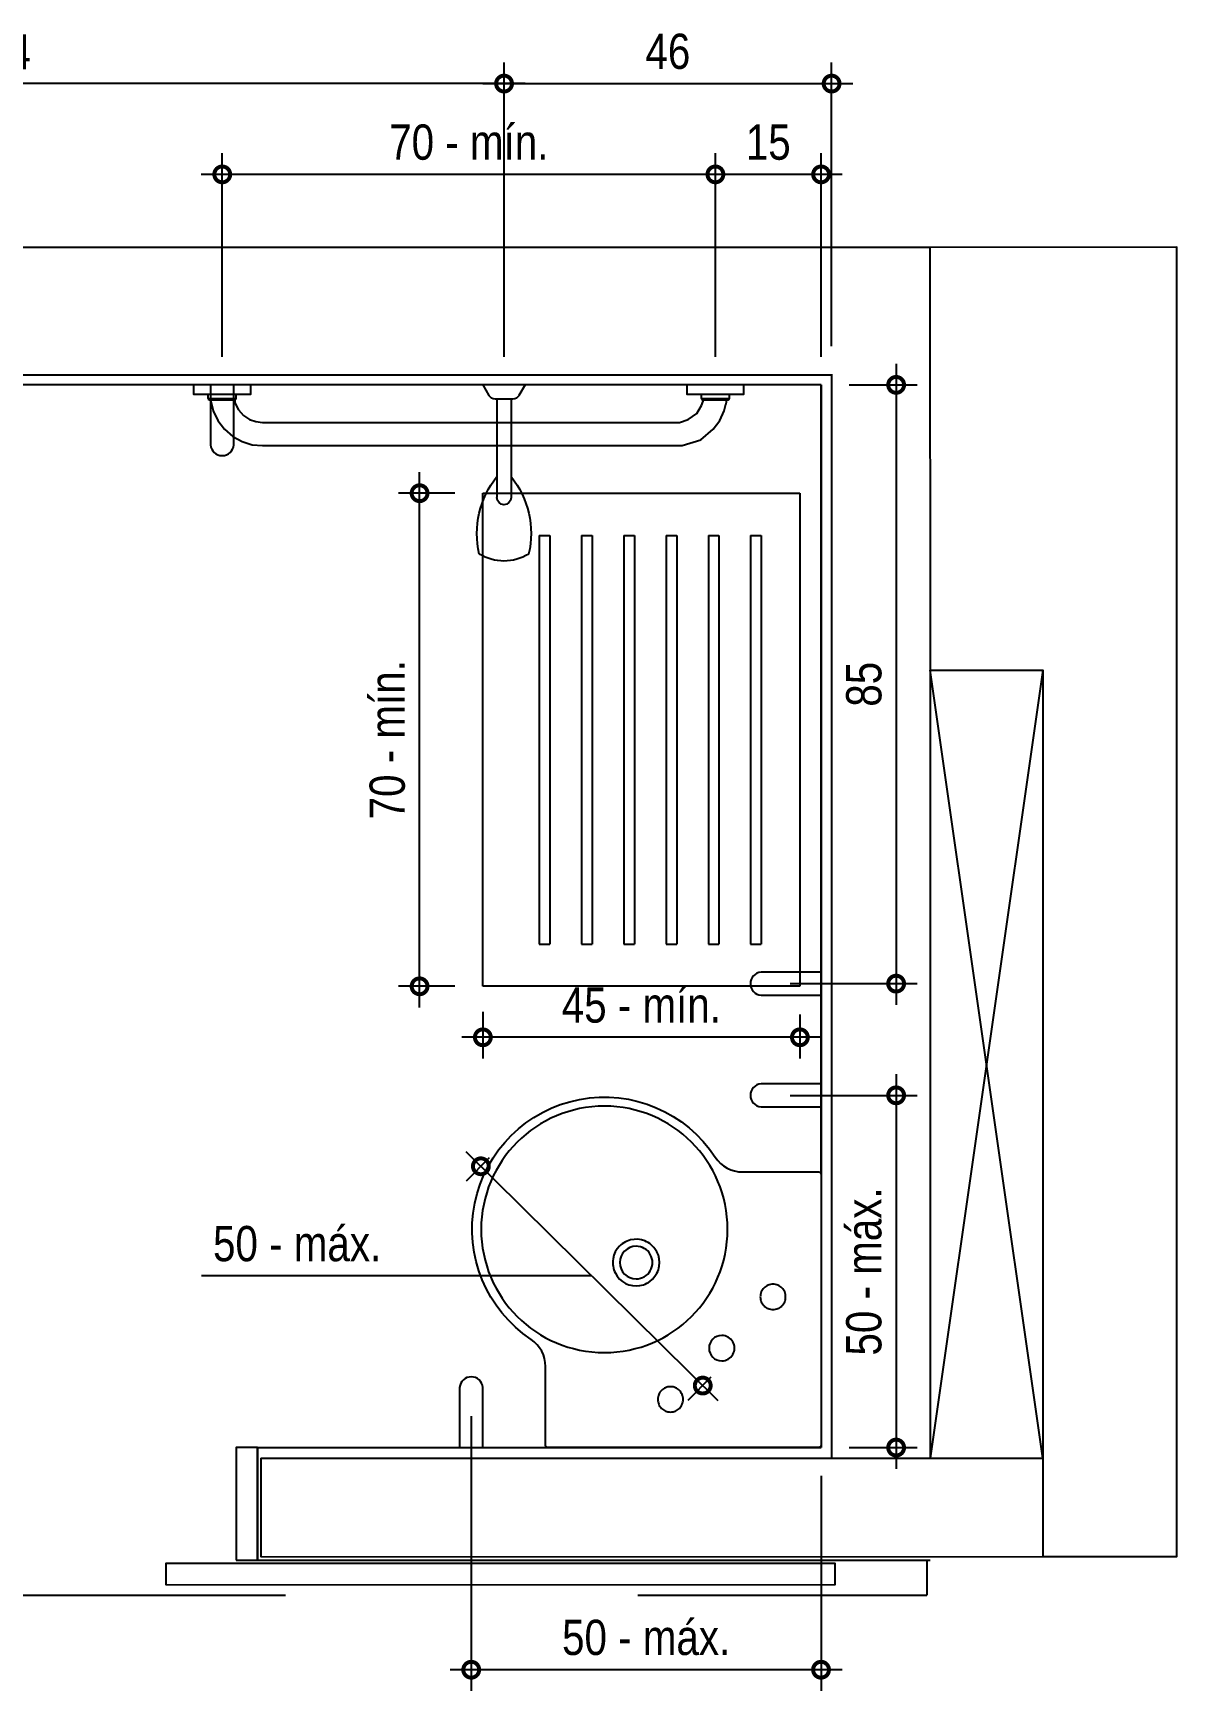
# Model space of a CAD drawing. Header units: metres. Extents: x 3 to 168, y -142 to 28.
# Drawn here: x 99.359 to 100.983, y -80.974 to -78.62 of the extents above; entities that cross this region are included whole.
import ezdxf

# ---------------------------------------------------------------- set-up
doc = ezdxf.new("R2010")
doc.units = ezdxf.units.M
doc.linetypes.add('DASHEDX2', pattern=[1.5, 1, -0.5])
doc.linetypes.add('DASHSPACE', pattern=[30, 12, -18])
for name, color, linetype in [('ARQ-ALV ACAB', 4, 'Continuous'), ('ARQ-ALV OSSO', 5, 'Continuous'), ('ARQ-AUX1', 1, 'Continuous'), ('ARQ-CAX', 1, 'Continuous'), ('ARQ-DIM', 2, 'Continuous'), ('ARQ-HID', 2, 'Continuous'), ('ARQ-PRJ', 7, 'DASHEDX2'), ('ARQ-SIM', 1, 'Continuous')]:
    doc.layers.add(name, color=color, linetype=linetype)
doc.styles.add('Adesa', font='ARIALN.TTF')
doc.dimstyles.new('ADESA 1-0025', dxfattribs={"dimtxt": 0.05, "dimasz": 0.045, "dimexe": 0.03, "dimexo": 0.04, "dimgap": 0.02, "dimtad": 1, "dimtoh": 1, "dimdec": 0, "dimlfac": 100, "dimzin": 4, "dimtxsty": 'Adesa', "dimblk": 'DOTSMALL', "dimcen": 1, "dimdle": 0.03, "dimclrd": 1, "dimclre": 1, "dimclrt": 256, "dimazin": 1, "dimtm": 1e-09, "dimtfac": 1, "dimtdec": 0, "dimtix": 1, "dimtmove": 2, "dimatfit": 0, "dimldrblk": 'DOTSMALL', "dimfxl": 0.8, "dimtvp": 2, "dimtolj": 1, "dimtzin": 0, "dimarcsym": 0})

# ---------------------------------------------------------------- blocks, each defined once
blk = doc.blocks.new('A$C3DDA30F3')
for points in [[(0.03, 0.22), (0, 0.22), (0, 0.21), (0.03, 0.21)], [(0.01, 0.21), (0, 0.21), (0, 0.17), (0.01, 0.17)], [(0.83, 0.205), (1.78, 0.205), (1.78, 0.175), (0.83, 0.175)], [(0, 0.17), (0.03, 0.17), (0.03, 0.01), (0, 0.01)], [(0.93, 0.17), (0.96, 0.17), (0.96, 0.01), (0.93, 0.01)]]:
    blk.add_lwpolyline(points, close=True)
at = {"layer": 'ARQ-PRJ'}
for points in [[(0, 0.22), (1.91, 0.22)], [(1.91, 0.17), (1.91, 0.17), (1.91, 0.22)]]:
    blk.add_lwpolyline(points, dxfattribs=at)
blk = doc.blocks.new('ARQ-CUBA OP2')
for points in [[(0.3901, -0.0022), (0.3901, -0.1139, 0.250875), (0.4107, -0.1524, -1.226887), (0.1493, -0.4111, 0.253672), (0.1104, -0.3901), (0.0022, -0.3901, -0.414214), (-0.0009, -0.387), (-0.0009, -0.0022, -0.414214), (0.0022, 0.0009), (0.387, 0.0009), (0.3878, 0.0008), (0.3886, 0.0005), (0.3892, 0), (0.3897, -0.0007), (0.39, -0.0014)], [(0.14, -0.122, 1), (0.14, -0.1581, 1)], [(0.3066, -0.1338, 1), (0.3066, -0.4836, 1)], [(0.2615, -0.2384, 1), (0.2615, -0.2847, 1)]]:
    blk.add_lwpolyline(points, format="xyb", close=True)
at = {"ltscale": 0.001202}
blk.add_lwpolyline([(0.3901, -0.0024), (0.3901, -0.0022)], dxfattribs=at)
at = {"linetype": 'DASHSPACE'}
for points in [[(0.2128, -0.0493, 1), (0.2128, -0.0853, 1)], [(0.0673, -0.1948, 1), (0.0673, -0.2308, 1)]]:
    blk.add_lwpolyline(points, format="xyb", close=True, dxfattribs=at)
blk.add_lwpolyline([(0.2615, -0.2284), (0.2564, -0.2288), (0.2513, -0.2301), (0.2489, -0.231), (0.2465, -0.2321), (0.2442, -0.2333), (0.242, -0.2348), (0.2381, -0.2381), (0.2348, -0.2421), (0.232, -0.2466), (0.2309, -0.2489), (0.23, -0.2514), (0.2293, -0.2539), (0.2288, -0.2565), (0.2284, -0.2615), (0.2288, -0.2667), (0.23, -0.2718), (0.232, -0.2766), (0.2348, -0.281), (0.2364, -0.2831), (0.2382, -0.285), (0.2401, -0.2868), (0.2421, -0.2884), (0.2443, -0.2898), (0.2466, -0.2911), (0.2491, -0.2922), (0.254, -0.2938), (0.2591, -0.2946), (0.2643, -0.2945), (0.2695, -0.2937), (0.272, -0.293), (0.2745, -0.292), (0.2768, -0.2909), (0.2791, -0.2896), (0.2813, -0.2881), (0.2834, -0.2865), (0.285, -0.285), (0.2883, -0.281), (0.2911, -0.2766), (0.293, -0.2719), (0.2943, -0.2668), (0.2946, -0.2642), (0.2947, -0.2616), (0.2946, -0.259), (0.2943, -0.2564), (0.2938, -0.2538), (0.293, -0.2513), (0.2921, -0.2488), (0.291, -0.2464), (0.2883, -0.2421), (0.285, -0.2381), (0.281, -0.2348), (0.2766, -0.232), (0.2742, -0.2309), (0.2717, -0.23), (0.2692, -0.2293), (0.2666, -0.2288)], close=True)
blk.add_lwpolyline([(-0.0009, -0.387), (-0.0009, -0.6249)])
at = {"layer": 'ARQ-SIM'}
blk.add_lwpolyline([(0.4791, 0.0009), (0.4791, -0.0843, 0.913215), (0.5121, -0.0843), (0.5121, 0.0009)], format="xyb", dxfattribs=at)
blk = doc.blocks.new('ARQ-SAN-DUCHA')
at = {"layer": 'ARQ-HID'}
for p, q in [((0, 0.03), (0.015, 0.0213)), ((0, -0.03), (0, 0.03)), ((0.02, -0.0127), (0.02, 0.0127)), ((0.02, 0.01), (0.16, 0.01)), ((0, -0.03), (0.015, -0.0213)), ((0.02, -0.01), (0.16, -0.01))]:
    blk.add_line(p, q, dxfattribs=at)
for centre, radius, start, end in [((0.2107, -0.0904), 0.1288, 76.8369, 128.7713), ((0.1837, 0), 0.0663, 328.1091, 31.8907), ((0.01, 0.0127), 0.01, 359.9999, 59.9999), ((0.16, 0), 0.01, 269.9999, 89.9999), ((0.01, -0.0127), 0.01, 299.9999, 359.9999), ((0.2107, 0.0904), 0.1288, 231.2284, 283.1628)]:
    blk.add_arc(centre, radius, start, end, dxfattribs=at)
blk = doc.blocks.new('CHUVEIRO ACESSIVEL')
for p, q in [((-0.9, 0.3), (-0.9, 1.25)), ((0, 0.3), (-0.9, 0.3))]:
    blk.add_line(p, q)
at = {"color": 1}
for points in [[(-0.9, 1.1094), (-0.9, 1.1906), (-0.8868, 1.1906), (-0.8868, 1.1094)], [(-0.9, 0.4094), (-0.9, 0.4906), (-0.8868, 0.4906), (-0.8868, 0.4094)]]:
    blk.add_lwpolyline(points, close=True, dxfattribs=at)
for points in [[(-0.8809, 1.17), (-0.8868, 1.17)], [(-0.8809, 1.17), (-0.8809, 1.1302)], [(-0.8809, 1.17), (-0.8799, 1.1698)], [(-0.8799, 1.1698), (-0.8792, 1.169)], [(-0.8792, 1.169), (-0.8789, 1.168)], [(-0.8789, 1.168), (-0.8789, 1.1323)], [(-0.8789, 1.1665), (-0.8632, 1.1627)], [(-0.8632, 1.1627), (-0.8494, 1.1562)], [(-0.8494, 1.1562), (-0.8371, 1.1468)], [(-0.8809, 1.1302), (-0.8868, 1.1302)], [(-0.8799, 1.1305), (-0.8809, 1.1302)], [(-0.8792, 1.1312), (-0.8799, 1.1305)], [(-0.8789, 1.1323), (-0.8792, 1.1312)], [(-0.8789, 1.1327), (-0.8736, 1.1315)], [(-0.8736, 1.1315), (-0.8645, 1.1267)], [(-0.8371, 1.1468), (-0.8269, 1.135)], [(-0.8269, 1.135), (-0.8196, 1.1216)], [(-0.8645, 1.1267), (-0.8568, 1.1197)], [(-0.8568, 1.1197), (-0.8511, 1.1113)], [(-0.8511, 1.1113), (-0.8479, 1.1022)], [(-0.8196, 1.1216), (-0.8152, 1.1075)], [(-0.8152, 1.1075), (-0.8138, 1.093)], [(-0.8468, 1.093), (-0.8468, 0.5007), (-0.8511, 0.4887)], [(-0.8479, 1.1022), (-0.8468, 1.093)], [(-0.8138, 1.093), (-0.8138, 0.4972), (-0.8219, 0.4708), (-0.8371, 0.4532)], [(-0.8511, 0.4887), (-0.8595, 0.4762), (-0.871, 0.4696)], [(-0.8809, 0.4698), (-0.8868, 0.4698)], [(-0.8809, 0.4698), (-0.8809, 0.43)], [(-0.8809, 0.4698), (-0.8799, 0.4695)], [(-0.8799, 0.4695), (-0.8792, 0.4688)], [(-0.8792, 0.4688), (-0.8789, 0.4677)], [(-0.8789, 0.4677), (-0.8789, 0.432)], [(-0.8772, 0.4672), (-0.8789, 0.4669)], [(-0.871, 0.4696), (-0.8772, 0.4672)], [(-0.8371, 0.4532), (-0.8494, 0.4438)], [(-0.8809, 0.43), (-0.8868, 0.43)], [(-0.8799, 0.4302), (-0.8809, 0.43)], [(-0.8792, 0.431), (-0.8799, 0.4302)], [(-0.8789, 0.432), (-0.8792, 0.431)], [(-0.8789, 0.4341), (-0.8729, 0.435)], [(-0.8632, 0.4373), (-0.8729, 0.435)], [(-0.8494, 0.4438), (-0.8632, 0.4373)]]:
    blk.add_lwpolyline(points, dxfattribs=at)
at = {"layer": 'ARQ-PRJ'}
for p, q in [((-0.6863, 0.6999), (-0.6124, 0.6999)), ((-0.6863, 0.6999), (-0.6863, 0.6849)), ((-0.6863, 0.6849), (-0.5965, 0.6849)), ((-0.6124, 0.6999), (-0.1063, 0.6999)), ((-0.5965, 0.6849), (-0.1063, 0.6849)), ((-0.1063, 0.6999), (-0.1063, 0.6849)), ((-0.6863, 0.6399), (-0.1063, 0.6399)), ((-0.6863, 0.6399), (-0.6863, 0.6249)), ((-0.1063, 0.6399), (-0.1063, 0.6249)), ((-0.6863, 0.6249), (-0.1063, 0.6249)), ((-0.6863, 0.5799), (-0.1063, 0.5799)), ((-0.6863, 0.5799), (-0.6863, 0.5649)), ((-0.6863, 0.5649), (-0.1063, 0.5649)), ((-0.1063, 0.5799), (-0.1063, 0.5649)), ((-0.6863, 0.5199), (-0.1063, 0.5199)), ((-0.6863, 0.5199), (-0.6863, 0.5049)), ((-0.1063, 0.5199), (-0.1063, 0.5049)), ((-0.6863, 0.5049), (-0.1063, 0.5049)), ((-0.6863, 0.4599), (-0.1063, 0.4599)), ((-0.6863, 0.4599), (-0.6863, 0.4449)), ((-0.1063, 0.4599), (-0.1063, 0.4449)), ((-0.6863, 0.4449), (-0.1063, 0.4449)), ((-0.6863, 0.3999), (-0.1063, 0.3999)), ((-0.6863, 0.3999), (-0.6863, 0.3849)), ((-0.6863, 0.3849), (-0.1063, 0.3849)), ((-0.1063, 0.3999), (-0.1063, 0.3849))]:
    blk.add_line(p, q, dxfattribs=at)
blk.add_lwpolyline([(-0.63, 0.78), (-0.7463, 0.78), (-0.7463, 0.33), (-0.0463, 0.33), (-0.0463, 0.78), (-0.63, 0.78)], dxfattribs=at)
at = {"layer": 'ARQ-SIM'}
for points in [[(-0.9, 1.1665), (-0.8148, 1.1665, -0.913215), (-0.8148, 1.1335), (-0.9, 1.1335)], [(-0.0665, 0.3), (-0.0665, 0.3852, -0.913215), (-0.0335, 0.3852), (-0.0335, 0.3)]]:
    blk.add_lwpolyline(points, format="xyb", dxfattribs=at)
at = {"layer": 'ARQ-HID', "extrusion": (0, 0, -1), "xscale": -1, "zscale": -1}
blk.add_blockref('ARQ-SAN-DUCHA', (0.9, 0.75), dxfattribs=at)
blk = doc.blocks.new('_DotSmall')
at = {"color": 0, "linetype": 'ByBlock', "const_width": 0.5}
blk.add_lwpolyline([(-0.0625, 0, 1), (0.0625, 0, 1)], format="xyb", close=True, dxfattribs=at)
blk = doc.blocks.new('*D323')
at = {"layer": 'ARQ-DIM', "color": 1, "lineweight": -2, "transparency": 16777216}
for p, q in [((98.589, -79.0348), (98.589, -78.662)), ((100.0276, -79.0797), (100.0276, -78.662)), ((100.0576, -78.692), (98.559, -78.692))]:
    blk.add_line(p, q, dxfattribs=at)
at = {"layer": 'Defpoints', "color": 0, "transparency": 16777216}
for p in [(98.589, -78.692), (98.589, -79.0748, 0), (100.0276, -79.1197)]:
    blk.add_point(p, dxfattribs=at)
at = {"layer": 'ARQ-DIM', "color": 1, "lineweight": -2, "transparency": 16777216, "xscale": 0.045, "yscale": 0.045, "zscale": 0.045, "rotation": 180}
blk.add_blockref('_DotSmall', (98.589, -78.692), dxfattribs=at)
at = {"layer": 'ARQ-DIM', "color": 1, "lineweight": -2, "transparency": 16777216, "xscale": 0.045, "yscale": 0.045, "zscale": 0.045}
blk.add_blockref('_DotSmall', (100.0276, -78.692), dxfattribs=at)
at = {"layer": 'ARQ-DIM', "transparency": 16777216, "insert": (99.3083, -78.6469), "char_height": 0.05, "attachment_point": 5, "style": 'Adesa'}
blk.add_mtext('\\A1;144', dxfattribs=at)
blk = doc.blocks.new('*D324')
at = {"layer": 'ARQ-DIM', "color": 1, "lineweight": -2, "transparency": 16777216}
for p, q in [((100.0276, -79.0797), (100.0276, -78.662)), ((100.4925, -79.0647), (100.4925, -78.662)), ((99.9976, -78.692), (100.5225, -78.692))]:
    blk.add_line(p, q, dxfattribs=at)
at = {"layer": 'Defpoints', "color": 0, "transparency": 16777216}
for p in [(100.4925, -78.692), (100.4925, -79.1047), (100.0276, -79.1197)]:
    blk.add_point(p, dxfattribs=at)
at = {"layer": 'ARQ-DIM', "color": 1, "lineweight": -2, "transparency": 16777216, "xscale": 0.045, "yscale": 0.045, "zscale": 0.045, "rotation": 180}
blk.add_blockref('_DotSmall', (100.0276, -78.692), dxfattribs=at)
at = {"layer": 'ARQ-DIM', "color": 1, "lineweight": -2, "transparency": 16777216, "xscale": 0.045, "yscale": 0.045, "zscale": 0.045}
blk.add_blockref('_DotSmall', (100.4925, -78.692), dxfattribs=at)
at = {"layer": 'ARQ-DIM', "transparency": 16777216, "insert": (100.2601, -78.6465), "char_height": 0.05, "attachment_point": 5, "style": 'Adesa'}
blk.add_mtext('\\A1;46', dxfattribs=at)
blk = doc.blocks.new('*D325')
at = {"layer": 'ARQ-DIM', "color": 1, "lineweight": -2, "transparency": 16777216}
for p, q in [((99.6276, -79.0797), (99.6276, -78.7909)), ((100.3276, -79.0797), (100.3276, -78.7909)), ((100.3576, -78.8209), (99.5976, -78.8209))]:
    blk.add_line(p, q, dxfattribs=at)
at = {"layer": 'Defpoints', "color": 0, "transparency": 16777216}
for p in [(99.6276, -78.8209), (99.6276, -79.1197, -0.0001), (100.3276, -79.1197, -0.0001)]:
    blk.add_point(p, dxfattribs=at)
at = {"layer": 'ARQ-DIM', "color": 1, "lineweight": -2, "transparency": 16777216, "xscale": 0.045, "yscale": 0.045, "zscale": 0.045, "rotation": 180}
blk.add_blockref('_DotSmall', (99.6276, -78.8209), dxfattribs=at)
at = {"layer": 'ARQ-DIM', "color": 1, "lineweight": -2, "transparency": 16777216, "xscale": 0.045, "yscale": 0.045, "zscale": 0.045}
blk.add_blockref('_DotSmall', (100.3276, -78.8209), dxfattribs=at)
at = {"layer": 'ARQ-DIM', "transparency": 16777216, "insert": (99.9776, -78.7754), "char_height": 0.05, "attachment_point": 5, "style": 'Adesa'}
blk.add_mtext('\\A1;70 - mín.', dxfattribs=at)
blk = doc.blocks.new('*D326')
at = {"layer": 'ARQ-DIM', "color": 1, "lineweight": -2, "transparency": 16777216}
for p, q in [((100.3276, -78.7936), (100.3276, -78.7909)), ((100.4776, -79.0797), (100.4776, -78.7909)), ((100.5076, -78.8209), (100.2976, -78.8209))]:
    blk.add_line(p, q, dxfattribs=at)
at = {"layer": 'Defpoints', "color": 0, "transparency": 16777216}
for p in [(100.3276, -78.8209), (100.3276, -78.8336), (100.4776, -79.1197, -0.0001)]:
    blk.add_point(p, dxfattribs=at)
at = {"layer": 'ARQ-DIM', "color": 1, "lineweight": -2, "transparency": 16777216, "xscale": 0.045, "yscale": 0.045, "zscale": 0.045, "rotation": 180}
blk.add_blockref('_DotSmall', (100.3276, -78.8209), dxfattribs=at)
at = {"layer": 'ARQ-DIM', "color": 1, "lineweight": -2, "transparency": 16777216, "xscale": 0.045, "yscale": 0.045, "zscale": 0.045}
blk.add_blockref('_DotSmall', (100.4776, -78.8209), dxfattribs=at)
at = {"layer": 'ARQ-DIM', "transparency": 16777216, "insert": (100.4026, -78.7754), "char_height": 0.05, "attachment_point": 5, "style": 'Adesa'}
blk.add_mtext('\\A1;15', dxfattribs=at)
blk = doc.blocks.new('*D327')
at = {"layer": 'ARQ-DIM', "color": 1, "lineweight": -2, "transparency": 16777216}
for p, q in [((99.9077, -80.0035), (99.9077, -79.2435)), ((99.9575, -79.2735), (99.8777, -79.2735)), ((99.9575, -79.9735), (99.8777, -79.9735))]:
    blk.add_line(p, q, dxfattribs=at)
at = {"layer": 'Defpoints', "color": 0, "transparency": 16777216}
for p in [(99.9077, -79.2735), (99.9975, -79.2735), (99.9975, -79.9735)]:
    blk.add_point(p, dxfattribs=at)
at = {"layer": 'ARQ-DIM', "color": 1, "lineweight": -2, "transparency": 16777216, "xscale": 0.045, "yscale": 0.045, "zscale": 0.045}
for p, rotation in [((99.9077, -79.2735), 90), ((99.9077, -79.9735), 270)]:
    blk.add_blockref('_DotSmall', p, dxfattribs=dict(at, rotation=rotation))
at = {"layer": 'ARQ-DIM', "transparency": 16777216, "insert": (99.8621, -79.6235), "char_height": 0.05, "attachment_point": 5, "rotation": 90, "style": 'Adesa'}
blk.add_mtext('\\A1;70 - mín.', dxfattribs=at)
blk = doc.blocks.new('*D328')
at = {"layer": 'ARQ-DIM', "color": 1, "lineweight": -2, "transparency": 16777216}
for p, q in [((99.9975, -80.0098), (99.9975, -80.0759)), ((100.4475, -80.0135), (100.4475, -80.0759)), ((100.4775, -80.0459), (99.9675, -80.0459))]:
    blk.add_line(p, q, dxfattribs=at)
at = {"layer": 'Defpoints', "color": 0, "transparency": 16777216}
for p in [(99.9975, -79.9698), (100.4475, -79.9735), (99.9975, -80.0459)]:
    blk.add_point(p, dxfattribs=at)
at = {"layer": 'ARQ-DIM', "color": 1, "lineweight": -2, "transparency": 16777216, "xscale": 0.045, "yscale": 0.045, "zscale": 0.045, "rotation": 180}
blk.add_blockref('_DotSmall', (99.9975, -80.0459), dxfattribs=at)
at = {"layer": 'ARQ-DIM', "color": 1, "lineweight": -2, "transparency": 16777216, "xscale": 0.045, "yscale": 0.045, "zscale": 0.045}
blk.add_blockref('_DotSmall', (100.4475, -80.0459), dxfattribs=at)
at = {"layer": 'ARQ-DIM', "transparency": 16777216, "insert": (100.2225, -80.0004), "char_height": 0.05, "attachment_point": 5, "style": 'Adesa'}
blk.add_mtext('\\A1;45 - mín.', dxfattribs=at)
blk = doc.blocks.new('*D329')
at = {"layer": 'ARQ-DIM', "color": 1, "lineweight": -2, "transparency": 16777216}
for p, q in [((100.5841, -79.0897), (100.5841, -79.9997)), ((100.5176, -79.1197), (100.6141, -79.1197)), ((100.4339, -79.9697), (100.6141, -79.9697))]:
    blk.add_line(p, q, dxfattribs=at)
at = {"layer": 'Defpoints', "color": 0, "transparency": 16777216}
for p in [(100.4776, -79.1197), (100.3939, -79.9697), (100.5841, -79.9697)]:
    blk.add_point(p, dxfattribs=at)
at = {"layer": 'ARQ-DIM', "color": 1, "lineweight": -2, "transparency": 16777216, "xscale": 0.045, "yscale": 0.045, "zscale": 0.045}
for p, rotation in [((100.5841, -79.1197), 90), ((100.5841, -79.9697), 270)]:
    blk.add_blockref('_DotSmall', p, dxfattribs=dict(at, rotation=rotation))
at = {"layer": 'ARQ-DIM', "transparency": 16777216, "insert": (100.5385, -79.5447), "char_height": 0.05, "attachment_point": 5, "rotation": 90, "style": 'Adesa'}
blk.add_mtext('\\A1;85', dxfattribs=at)
blk = doc.blocks.new('*D330')
at = {"layer": 'ARQ-DIM', "color": 1, "lineweight": -2, "transparency": 16777216}
for p, q in [((99.981, -80.5837), (99.981, -80.9737)), ((100.4775, -80.6683), (100.4775, -80.9737)), ((100.5075, -80.9437), (99.951, -80.9437))]:
    blk.add_line(p, q, dxfattribs=at)
at = {"layer": 'Defpoints', "color": 0, "transparency": 16777216}
for p in [(99.981, -80.5437), (100.4775, -80.6283), (99.981, -80.9437)]:
    blk.add_point(p, dxfattribs=at)
at = {"layer": 'ARQ-DIM', "color": 1, "lineweight": -2, "transparency": 16777216, "xscale": 0.045, "yscale": 0.045, "zscale": 0.045, "rotation": 180}
blk.add_blockref('_DotSmall', (99.981, -80.9437), dxfattribs=at)
at = {"layer": 'ARQ-DIM', "color": 1, "lineweight": -2, "transparency": 16777216, "xscale": 0.045, "yscale": 0.045, "zscale": 0.045}
blk.add_blockref('_DotSmall', (100.4775, -80.9437), dxfattribs=at)
at = {"layer": 'ARQ-DIM', "transparency": 16777216, "insert": (100.2293, -80.8981), "char_height": 0.05, "attachment_point": 5, "style": 'Adesa'}
blk.add_mtext('\\A1;50 - máx.', dxfattribs=at)
blk = doc.blocks.new('*D331')
at = {"layer": 'ARQ-DIM', "color": 1, "lineweight": -2, "transparency": 16777216}
for p, q in [((99.9733, -80.2079), (100.3309, -80.5614)), ((100.0063, -80.2172), (99.9736, -80.2503)), ((99.8697, -80.3846), (99.5981, -80.3846)), ((100.1521, -80.3846), (99.8697, -80.3846)), ((100.3213, -80.5285), (100.2885, -80.5617))]:
    blk.add_line(p, q, dxfattribs=at)
at = {"layer": 'Defpoints', "color": 0, "transparency": 16777216}
for p in [(100.0345, -80.1887), (100.3494, -80.5001), (100.3096, -80.5403)]:
    blk.add_point(p, dxfattribs=at)
at = {"layer": 'ARQ-DIM', "color": 1, "lineweight": -2, "transparency": 16777216, "xscale": 0.045, "yscale": 0.045, "zscale": 0.045}
for p, rotation in [((99.9947, -80.229), 135.326678057448), ((100.3096, -80.5403), 315.326678057448)]:
    blk.add_blockref('_DotSmall', p, dxfattribs=dict(at, rotation=rotation))
at = {"layer": 'ARQ-DIM', "transparency": 16777216, "insert": (99.7339, -80.3391), "char_height": 0.05, "attachment_point": 5, "style": 'Adesa'}
blk.add_mtext('\\A1;50 - máx.', dxfattribs=at)
blk = doc.blocks.new('*D332')
at = {"layer": 'ARQ-DIM', "color": 1, "lineweight": -2, "transparency": 16777216}
for p, q in [((100.5841, -80.0983), (100.5841, -80.6583)), ((100.4338, -80.1283), (100.6141, -80.1283)), ((100.5175, -80.6283), (100.6141, -80.6283))]:
    blk.add_line(p, q, dxfattribs=at)
at = {"layer": 'Defpoints', "color": 0, "transparency": 16777216}
for p in [(100.3938, -80.1283, -0.0001), (100.4775, -80.6283, 0), (100.5841, -80.6283)]:
    blk.add_point(p, dxfattribs=at)
at = {"layer": 'ARQ-DIM', "color": 1, "lineweight": -2, "transparency": 16777216, "xscale": 0.045, "yscale": 0.045, "zscale": 0.045}
for p, rotation in [((100.5841, -80.1283), 90), ((100.5841, -80.6283), 270)]:
    blk.add_blockref('_DotSmall', p, dxfattribs=dict(at, rotation=rotation))
at = {"layer": 'ARQ-DIM', "transparency": 16777216, "insert": (100.5385, -80.3783), "char_height": 0.05, "width": 0.268666, "attachment_point": 5, "rotation": 90, "style": 'Adesa'}
blk.add_mtext('\\A1;50 - máx.', dxfattribs=at)
blk = doc.blocks.new('AREAS MOLHADAS')
at = {"layer": 'ARQ-ALV ACAB'}
for p, q in [((99.6775, -80.6282, 0), (100.4775, -80.6281, 0)), ((99.6775, -80.7882, 0), (100.6325, -80.7881, 0))]:
    blk.add_line(p, q, dxfattribs=at)
at = {"layer": 'ARQ-ALV ACAB', "elevation": 0}
for points in [[(100.4775, -79.1198), (98.0888, -79.1198)], [(100.4775, -79.1198), (100.4775, -80.6281)], [(99.6775, -80.6282), (99.6775, -80.7884)]]:
    blk.add_lwpolyline(points, dxfattribs=at)
at = {"layer": 'ARQ-ALV OSSO'}
for p, q in [((99.6825, -80.6434, 0), (100.7925, -80.6433, 0)), ((99.6825, -80.7832, 0), (100.7925, -80.7831, 0))]:
    blk.add_line(p, q, dxfattribs=at)
at = {"layer": 'ARQ-ALV OSSO', "elevation": 0}
for points in [[(100.6317, -78.9247), (97.9337, -78.9247)], [(100.6317, -78.9247), (100.6325, -79.5248), (100.7925, -79.5248), (100.7925, -80.7831), (100.9825, -80.7831), (100.9825, -78.9243), (100.6317, -78.9247)], [(98.0737, -79.1055), (100.4925, -79.1055)], [(100.4925, -79.1047), (100.4925, -80.6433)], [(100.6325, -79.5248), (100.6325, -80.6433)], [(99.6825, -80.6434), (99.6825, -80.7834)]]:
    blk.add_lwpolyline(points, dxfattribs=at)
at = {"layer": 'ARQ-AUX1', "elevation": 0}
for points in [[(100.7925, -79.5248), (100.6325, -80.6433)], [(100.7925, -80.6433), (100.6325, -79.5248)]]:
    blk.add_lwpolyline(points, dxfattribs=at)
at = {"layer": 'ARQ-SIM', "elevation": -0.0001}
blk.add_lwpolyline([(100.4775, -80.1118), (100.3923, -80.1118, 0.913215), (100.3923, -80.1448), (100.4775, -80.1448)], format="xyb", dxfattribs=at)
at = {"layer": 'ARQ-CAX', "xscale": -1, "rotation": 180.0066211572791}
blk.add_blockref('A$C3DDA30F3', (98.7175, -80.6181, 0), dxfattribs=at)
at = {"layer": 'ARQ-HID', "xscale": -1, "rotation": 90}
blk.add_blockref('CHUVEIRO ACESSIVEL', (100.7775, -80.0198, 0), dxfattribs=at)
at = {"layer": 'ARQ-HID', "rotation": 180.000605758155}
blk.add_blockref('ARQ-CUBA OP2', (100.4766, -80.6272, 0), dxfattribs=at)
at = {"layer": 'ARQ-DIM'}
for base, p1, p2, angle, picture, middle in [((98.589, -78.692, 0), (100.0276, -79.1197, 0), (98.589, -79.0748, 0), 180, '*D323', (99.3083, -78.6469, 0)), ((100.4925, -78.692, 0), (100.0276, -79.1197, 0), (100.4925, -79.1047, 0), 180, '*D324', (100.2601, -78.6465, 0)), ((100.5841, -79.9697, 0), (100.4776, -79.1197, 0), (100.3939, -79.9697, 0), 270, '*D329', (100.5385, -79.5447, 0))]:
    dim = blk.add_linear_dim(base=base, p1=p1, p2=p2, angle=angle, dimstyle='ADESA 1-0025', dxfattribs=at)
    dim.commit()
    dim.dimension.update_dxf_attribs({"geometry": picture, "text_midpoint": middle})
dim = blk.add_linear_dim(base=(99.6276, -78.8209, 0.0001), p1=(100.3276, -79.1197, 0), p2=(99.6276, -79.1197, 0), text='<> - mín.', dimstyle='ADESA 1-0025', dxfattribs=at)
dim.commit()
dim.dimension.update_dxf_attribs({"geometry": '*D325', "text_midpoint": (99.9776, -78.7754, 0.0001)})
dim = blk.add_linear_dim(base=(100.3276, -78.8209, 0.0001), p1=(100.4776, -79.1197, 0), p2=(100.3276, -78.8336, 0.0001), dimstyle='ADESA 1-0025', dxfattribs=at)
dim.commit()
dim.dimension.update_dxf_attribs({"geometry": '*D326', "text_midpoint": (100.4026, -78.7754, 0.0001)})
dim = blk.add_linear_dim(base=(99.9077, -79.2735, 0), p1=(99.9975, -79.9735, 0), p2=(99.9975, -79.2735, 0), angle=90, text='<> - mín.', dimstyle='ADESA 1-0025', override={"dimtxsty": 'Adesa'}, dxfattribs=at)
dim.commit()
dim.dimension.update_dxf_attribs({"geometry": '*D327', "text_midpoint": (99.8621, -79.6235, 0)})
for base, p1, p2, angle, text, picture, middle in [((99.9975, -80.0459, 0), (100.4475, -79.9735, 0), (99.9975, -79.9698, 0), 180, '<> - mín.', '*D328', (100.2225, -80.0004, 0)), ((100.5841, -80.6283, 0), (100.3938, -80.1283, -0.0001), (100.4775, -80.6283, 0), 90, '<> - máx.', '*D332', (100.5385, -80.3783, 0)), ((99.981, -80.9437, 0), (100.4775, -80.6283, 0), (99.981, -80.5437, 0), 180, '<> - máx.', '*D330', (100.2293, -80.8981, 0))]:
    dim = blk.add_linear_dim(base=base, p1=p1, p2=p2, angle=angle, text=text, dimstyle='ADESA 1-0025', dxfattribs=at)
    dim.commit()
    dim.dimension.update_dxf_attribs({"geometry": picture, "text_midpoint": middle})
dim = blk.add_linear_dim(base=(100.3096, -80.5403, 0), p1=(100.0345, -80.1887, 0), p2=(100.3494, -80.5001, 0), angle=315.3267, text='50 - máx.', dimstyle='ADESA 1-0025', override={"dimtmove": 1}, dxfattribs=at)
dim.commit()
dim.dimension.update_dxf_attribs({"geometry": '*D331', "text_midpoint": (99.8497, -80.3846, 0), "dimtype": 129})

msp = doc.modelspace()

# ---------------------------------------------------------------- block references
msp.add_blockref('AREAS MOLHADAS', (0, 0))

doc.saveas('drawing.dxf')
